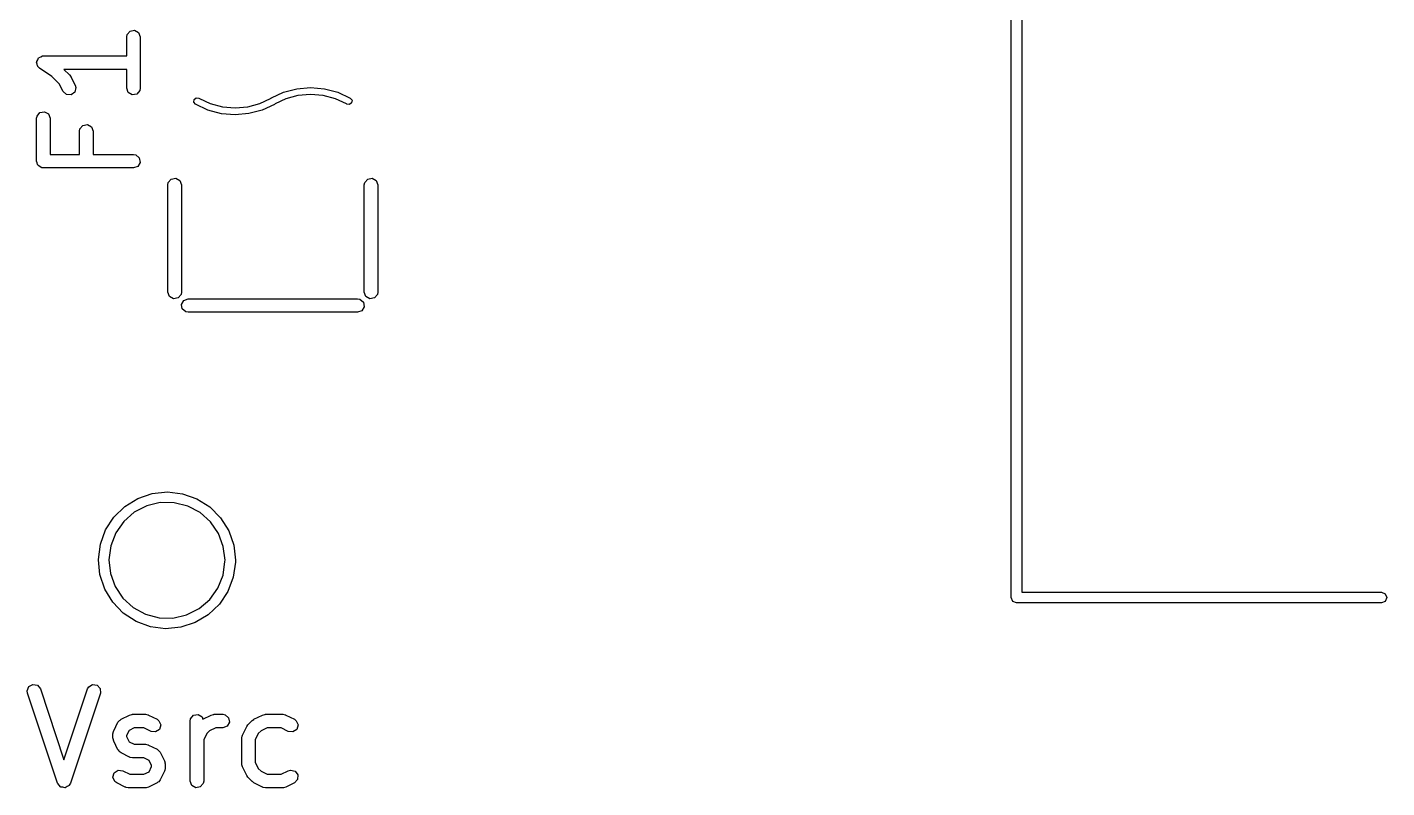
# Model space of a CAD drawing. Extents: x 58.1 to 150, y -119.5 to -80.4.
# Drawn here: x 59.45 to 74.54, y -96.53 to -88.08 of the extents above; entities that cross this region are included whole.
import ezdxf

# ---------------------------------------------------------------- set-up
doc = ezdxf.new("R2010")
doc.units = 0
doc.layers.add('BLACK', color=7, linetype='CONTINUOUS')

msp = doc.modelspace()

# ---------------------------------------------------------------- linework, layer by layer
at = {"layer": 'BLACK', "linetype": 'CONTINUOUS'}
for p, q in [((70.372, -94.414), (70.372, -84.9584)), ((70.492, -84.9833), (70.492, -94.354)), ((60.5579, -88.1601), (60.5909, -88.1208)), ((60.5909, -88.1208), (60.6414, -88.1119)), ((60.6414, -88.1119), (60.6858, -88.1375)), ((60.6858, -88.1375), (60.7034, -88.1857)), ((60.5534, -88.1857), (60.5579, -88.1601)), ((60.5534, -88.3964), (60.5534, -88.1857)), ((60.7034, -88.1857), (60.7034, -88.7571)), ((59.5545, -88.4584), (59.5654, -88.4396)), ((59.5654, -88.4396), (59.5741, -88.4196)), ((59.5741, -88.4196), (59.578, -88.4177)), ((59.578, -88.4177), (59.5802, -88.414)), ((59.5802, -88.414), (59.6006, -88.4065)), ((59.6006, -88.4065), (59.6201, -88.3969)), ((59.6201, -88.3969), (59.6243, -88.3979)), ((59.6243, -88.3979), (59.6284, -88.3964)), ((59.6284, -88.3964), (60.5534, -88.3964)), ((59.5535, -88.4666), (59.5553, -88.4627)), ((59.5596, -88.4875), (59.5535, -88.4666)), ((59.5553, -88.4627), (59.5545, -88.4584)), ((59.5634, -88.5089), (59.5596, -88.4875)), ((59.5667, -88.5117), (59.5634, -88.5089)), ((59.5679, -88.5158), (59.5667, -88.5117)), ((59.5868, -88.5338), (59.5679, -88.5158)), ((59.7235, -88.6249), (59.5868, -88.5338)), ((60.5534, -88.5464), (59.8571, -88.5464)), ((59.8571, -88.5464), (59.9195, -88.6089)), ((60.5534, -88.7571), (60.5534, -88.5464)), ((59.8048, -88.7063), (59.7235, -88.6249)), ((59.847, -88.7907), (59.8048, -88.7063)), ((59.9195, -88.6089), (59.9324, -88.6272)), ((59.9324, -88.6272), (59.9336, -88.6284)), ((59.9336, -88.6284), (59.9812, -88.7236)), ((59.9812, -88.7236), (59.9886, -88.7486)), ((62.4415, -88.7614), (62.5947, -88.7478)), ((62.5947, -88.7478), (62.7479, -88.761)), ((59.8843, -88.826), (59.847, -88.7907)), ((59.9355, -88.829), (59.8843, -88.826)), ((59.9767, -88.7985), (59.9355, -88.829)), ((59.9886, -88.7486), (59.9767, -88.7985)), ((60.5709, -88.8054), (60.5534, -88.7571)), ((60.6154, -88.831), (60.5709, -88.8054)), ((60.6659, -88.8221), (60.6154, -88.831)), ((60.6989, -88.7828), (60.6659, -88.8221)), ((60.7034, -88.7571), (60.6989, -88.7828)), ((61.2974, -88.9104), (61.3013, -88.8801)), ((61.3013, -88.8801), (61.3256, -88.8614)), ((61.3256, -88.8614), (61.3559, -88.8653)), ((61.3559, -88.8653), (61.36, -88.8706)), ((61.36, -88.8706), (61.4817, -88.9271)), ((62.0326, -88.9263), (62.1503, -88.8712)), ((62.1503, -88.8712), (62.1537, -88.8667)), ((62.1537, -88.8667), (62.1576, -88.8649)), ((62.1576, -88.8649), (62.1581, -88.8641)), ((62.1581, -88.8641), (62.1596, -88.8639)), ((62.1596, -88.8639), (62.293, -88.8015)), ((62.3194, -88.8737), (62.2017, -88.9288)), ((62.293, -88.8015), (62.4415, -88.7614)), ((62.455, -88.8372), (62.3194, -88.8737)), ((62.5948, -88.8247), (62.455, -88.8372)), ((62.7346, -88.8368), (62.5948, -88.8247)), ((62.8703, -88.8729), (62.7346, -88.8368)), ((62.7479, -88.761), (62.8965, -88.8005)), ((62.992, -88.9294), (62.8703, -88.8729)), ((62.8965, -88.8005), (63.0359, -88.8653)), ((63.0359, -88.8653), (63.0359, -88.8653)), ((63.0359, -88.8653), (63.0359, -88.8653)), ((63.0359, -88.8653), (63.0546, -88.8896)), ((63.0546, -88.8896), (63.0507, -88.9199)), ((59.5579, -89.0648), (59.5909, -89.0255)), ((59.5909, -89.0255), (59.6414, -89.0166)), ((59.6414, -89.0166), (59.6858, -89.0423)), ((59.6858, -89.0423), (59.7034, -89.0905)), ((61.3161, -88.9347), (61.2974, -88.9104)), ((61.4555, -88.9995), (61.3161, -88.9347)), ((61.3161, -88.9347), (61.3161, -88.9347)), ((61.3161, -88.9347), (61.3161, -88.9347)), ((61.6041, -89.039), (61.4555, -88.9995)), ((61.4817, -88.9271), (61.6174, -88.9632)), ((61.7573, -89.0522), (61.6041, -89.039)), ((61.6174, -88.9632), (61.7572, -88.9753)), ((61.7572, -88.9753), (61.897, -88.9628)), ((61.9105, -89.0386), (61.7573, -89.0522)), ((61.897, -88.9628), (62.0326, -88.9263)), ((62.059, -88.9985), (61.9105, -89.0386)), ((62.1924, -88.9361), (62.059, -88.9985)), ((62.1939, -88.9359), (62.1924, -88.9361)), ((62.1944, -88.9351), (62.1939, -88.9359)), ((62.1983, -88.9333), (62.1944, -88.9351)), ((62.2017, -88.9288), (62.1983, -88.9333)), ((62.9961, -88.9347), (62.992, -88.9294)), ((63.0264, -88.9386), (62.9961, -88.9347)), ((63.0507, -88.9199), (63.0264, -88.9386)), ((59.5534, -89.0905), (59.5579, -89.0648)), ((59.5534, -89.5667), (59.5534, -89.0905)), ((59.7034, -89.0905), (59.7034, -89.4917)), ((60.0341, -89.2077), (60.0671, -89.1684)), ((60.0671, -89.1684), (60.1176, -89.1595)), ((60.1176, -89.1595), (60.162, -89.1851)), ((60.162, -89.1851), (60.1796, -89.2333)), ((60.0296, -89.2333), (60.0341, -89.2077)), ((60.0296, -89.4917), (60.0296, -89.2333)), ((60.1796, -89.2333), (60.1796, -89.4917)), ((59.7034, -89.4917), (60.0296, -89.4917)), ((60.1796, -89.4917), (60.6284, -89.4917)), ((60.6284, -89.4917), (60.654, -89.4962)), ((60.654, -89.4962), (60.6933, -89.5292)), ((59.56, -89.585), (59.5534, -89.5667)), ((59.5634, -89.6042), (59.56, -89.585)), ((59.5686, -89.6085), (59.5634, -89.6042)), ((59.5709, -89.6149), (59.5686, -89.6085)), ((59.5878, -89.6246), (59.5709, -89.6149)), ((59.6027, -89.6371), (59.5878, -89.6246)), ((59.6125, -89.6389), (59.6027, -89.6371)), ((59.6154, -89.6405), (59.6125, -89.6389)), ((59.6186, -89.6399), (59.6154, -89.6405)), ((59.6284, -89.6417), (59.6186, -89.6399)), ((60.6284, -89.6417), (59.6284, -89.6417)), ((60.6766, -89.6241), (60.6284, -89.6417)), ((60.7022, -89.5797), (60.6766, -89.6241)), ((60.6933, -89.5292), (60.7022, -89.5797)), ((61.011, -89.83), (61.0155, -89.8043)), ((61.0155, -89.8043), (61.0485, -89.765)), ((61.0485, -89.765), (61.099, -89.7561)), ((61.099, -89.7561), (61.1435, -89.7818)), ((61.1435, -89.7818), (61.161, -89.83)), ((63.191, -89.83), (63.1955, -89.8043)), ((63.1955, -89.8043), (63.2285, -89.765)), ((63.2285, -89.765), (63.279, -89.7561)), ((63.279, -89.7561), (63.3235, -89.7818)), ((63.3235, -89.7818), (63.341, -89.83)), ((61.011, -91.02), (61.011, -89.83)), ((61.161, -89.83), (61.161, -91.02)), ((63.191, -91.02), (63.191, -89.83)), ((63.341, -89.83), (63.341, -91.02)), ((61.0285, -91.0682), (61.011, -91.02)), ((61.073, -91.0939), (61.0285, -91.0682)), ((61.1235, -91.085), (61.073, -91.0939)), ((61.1565, -91.0457), (61.1235, -91.085)), ((61.161, -91.02), (61.1565, -91.0457)), ((61.1621, -91.157), (61.1878, -91.1125)), ((61.171, -91.2075), (61.1621, -91.157)), ((61.1878, -91.1125), (61.236, -91.095)), ((61.236, -91.095), (63.116, -91.095)), ((63.116, -91.095), (63.1417, -91.0995)), ((63.1417, -91.0995), (63.181, -91.1325)), ((63.181, -91.1325), (63.1899, -91.183)), ((63.2085, -91.0682), (63.191, -91.02)), ((63.253, -91.0939), (63.2085, -91.0682)), ((63.3035, -91.085), (63.253, -91.0939)), ((63.3365, -91.0457), (63.3035, -91.085)), ((63.341, -91.02), (63.3365, -91.0457)), ((61.2103, -91.2405), (61.171, -91.2075)), ((61.236, -91.245), (61.2103, -91.2405)), ((63.116, -91.245), (61.236, -91.245)), ((63.1642, -91.2275), (63.116, -91.245)), ((63.1899, -91.183), (63.1642, -91.2275)), ((60.6764, -93.3123), (60.8368, -93.2577)), ((60.8368, -93.2577), (61.0053, -93.24)), ((61.0053, -93.24), (61.1735, -93.2601)), ((61.1735, -93.2601), (61.3332, -93.3169)), ((60.411, -93.5197), (60.5321, -93.4011)), ((60.5321, -93.4011), (60.6764, -93.3123)), ((60.7753, -93.3957), (60.6376, -93.4668)), ((60.9259, -93.3596), (60.7753, -93.3957)), ((61.0808, -93.3604), (60.9259, -93.3596)), ((61.231, -93.3981), (61.0808, -93.3604)), ((61.3679, -93.4706), (61.231, -93.3981)), ((61.3332, -93.3169), (61.4762, -93.4077)), ((61.4762, -93.4077), (61.5956, -93.5279)), ((60.3193, -93.6621), (60.411, -93.5197)), ((60.5209, -93.5686), (60.4318, -93.6953)), ((60.6376, -93.4668), (60.5209, -93.5686)), ((61.4836, -93.5737), (61.3679, -93.4706)), ((61.5713, -93.7013), (61.4836, -93.5737)), ((61.5956, -93.5279), (61.6854, -93.6716)), ((60.2613, -93.8213), (60.3193, -93.6621)), ((60.4318, -93.6953), (60.3756, -93.8397)), ((61.6261, -93.8462), (61.5713, -93.7013)), ((61.6854, -93.6716), (61.7411, -93.8316)), ((60.2401, -93.9894), (60.2613, -93.8213)), ((60.3756, -93.8397), (60.3553, -93.9932)), ((61.6447, -94), (61.6261, -93.8462)), ((61.7411, -93.8316), (61.76, -94)), ((60.2405, -93.9932), (60.2401, -93.9894)), ((60.2566, -94.158), (60.2405, -93.9932)), ((60.3553, -93.9932), (60.3723, -94.1472)), ((61.6227, -94.1669), (61.6446, -94.0135)), ((61.6446, -94.0135), (61.6447, -94)), ((61.7597, -94.0212), (61.7361, -94.189)), ((61.76, -94), (61.7597, -94.0212)), ((60.3101, -94.3188), (60.2566, -94.158)), ((60.3723, -94.1472), (60.4256, -94.2927)), ((61.565, -94.3106), (61.6227, -94.1669)), ((60.3979, -94.4637), (60.3101, -94.3188)), ((60.4256, -94.2927), (60.512, -94.4213)), ((61.4746, -94.4364), (61.565, -94.3106)), ((61.7361, -94.189), (61.676, -94.3474)), ((60.5156, -94.5856), (60.3979, -94.4637)), ((60.512, -94.4213), (60.6265, -94.5255)), ((61.3568, -94.537), (61.4746, -94.4364)), ((61.676, -94.3474), (61.5822, -94.4885)), ((70.3896, -94.4564), (70.372, -94.414)), ((70.432, -94.474), (70.3896, -94.4564)), ((74.482, -94.474), (70.432, -94.474)), ((70.492, -94.354), (74.482, -94.354)), ((74.482, -94.354), (74.5244, -94.3716)), ((74.5244, -94.4564), (74.482, -94.474)), ((74.5244, -94.3716), (74.542, -94.414)), ((74.542, -94.414), (74.5244, -94.4564)), ((60.6573, -94.6784), (60.5156, -94.5856)), ((60.6265, -94.5255), (60.7627, -94.5994)), ((60.7627, -94.5994), (60.9125, -94.6387)), ((61.0674, -94.6412), (61.2184, -94.6066)), ((61.2184, -94.6066), (61.3568, -94.537)), ((61.4595, -94.6054), (61.314, -94.6921)), ((61.5822, -94.4885), (61.4595, -94.6054)), ((60.8161, -94.7374), (60.6573, -94.6784)), ((60.9841, -94.7598), (60.8161, -94.7374)), ((60.9125, -94.6387), (61.0674, -94.6412)), ((61.1528, -94.7445), (60.9841, -94.7598)), ((61.314, -94.6921), (61.1528, -94.7445)), ((59.4677, -95.4026), (59.5128, -95.3782)), ((59.5128, -95.3782), (59.5631, -95.3885)), ((59.5631, -95.3885), (59.595, -95.4287)), ((60.1317, -95.4058), (60.1754, -95.3789)), ((60.1754, -95.3789), (60.2262, -95.3864)), ((60.2262, -95.3864), (60.2602, -95.4248)), ((59.4488, -95.4503), (59.4677, -95.4026)), ((59.4527, -95.4761), (59.4488, -95.4503)), ((59.786, -96.4761), (59.4527, -95.4761)), ((59.595, -95.4287), (59.8571, -96.2152)), ((59.8571, -96.2152), (60.1193, -95.4287)), ((60.2616, -95.4761), (59.9283, -96.4761)), ((60.1193, -95.4287), (60.1317, -95.4058)), ((60.2602, -95.4248), (60.2616, -95.4761)), ((60.4091, -95.895), (60.4567, -95.7998)), ((60.4567, -95.7998), (60.4722, -95.7789)), ((60.4722, -95.7789), (60.4825, -95.7744)), ((60.4825, -95.7744), (60.4903, -95.7663)), ((60.4903, -95.7663), (60.5855, -95.7186)), ((60.5855, -95.7186), (60.6105, -95.7112)), ((60.6105, -95.7112), (60.6148, -95.7122)), ((60.6148, -95.7122), (60.619, -95.7107)), ((60.619, -95.7107), (60.7619, -95.7107)), ((60.7619, -95.7107), (60.7876, -95.7152)), ((60.7876, -95.7152), (60.791, -95.7181)), ((60.791, -95.7181), (60.7954, -95.7186)), ((60.7954, -95.7186), (60.8907, -95.7663)), ((60.8907, -95.7663), (60.9116, -95.7818)), ((60.9116, -95.7818), (60.932, -95.8288)), ((60.932, -95.8288), (60.9174, -95.878)), ((61.2583, -95.7857), (61.2629, -95.7601)), ((61.2583, -96.4524), (61.2583, -95.7857)), ((61.2629, -95.7601), (61.2958, -95.7208)), ((61.2958, -95.7208), (61.3464, -95.7119)), ((61.3464, -95.7119), (61.3908, -95.7375)), ((61.3908, -95.7375), (61.4003, -95.7636)), ((61.4003, -95.7636), (61.4903, -95.7186)), ((61.4903, -95.7186), (61.5152, -95.7112)), ((61.5152, -95.7112), (61.5196, -95.7122)), ((61.5196, -95.7122), (61.5238, -95.7107)), ((61.5238, -95.7107), (61.619, -95.7107)), ((61.619, -95.7107), (61.6447, -95.7152)), ((61.6447, -95.7152), (61.684, -95.7482)), ((61.6929, -95.7987), (61.6673, -95.8432)), ((61.684, -95.7482), (61.6929, -95.7987)), ((61.8853, -95.8474), (61.8987, -95.8294)), ((61.8987, -95.8294), (61.8993, -95.8279)), ((61.8993, -95.8279), (61.947, -95.7803)), ((61.947, -95.7803), (61.9653, -95.7674)), ((61.9653, -95.7674), (61.9665, -95.7663)), ((61.9665, -95.7663), (62.0617, -95.7186)), ((62.0617, -95.7186), (62.0867, -95.7112)), ((62.0867, -95.7112), (62.091, -95.7122)), ((62.091, -95.7122), (62.0952, -95.7107)), ((62.0952, -95.7107), (62.2857, -95.7107)), ((62.2857, -95.7107), (62.3114, -95.7152)), ((62.3114, -95.7152), (62.3148, -95.7181)), ((62.3148, -95.7181), (62.3193, -95.7186)), ((62.3193, -95.7186), (62.4145, -95.7663)), ((62.4145, -95.7663), (62.4354, -95.7818)), ((62.4354, -95.7818), (62.4558, -95.8288)), ((62.4558, -95.8288), (62.4412, -95.878)), ((60.4012, -95.9286), (60.4057, -95.9029)), ((60.4012, -95.9762), (60.4012, -95.9286)), ((60.4027, -95.9804), (60.4012, -95.9762)), ((60.4017, -95.9848), (60.4027, -95.9804)), ((60.4091, -96.0097), (60.4017, -95.9848)), ((60.4057, -95.9029), (60.4086, -95.8995)), ((60.4086, -95.8995), (60.4091, -95.895)), ((60.5797, -95.8892), (60.5512, -95.9463)), ((60.5512, -95.9463), (60.5512, -95.9585)), ((60.5512, -95.9585), (60.5797, -96.0155)), ((60.6368, -95.8607), (60.5797, -95.8892)), ((60.7442, -95.8607), (60.6368, -95.8607)), ((60.8236, -95.9004), (60.7442, -95.8607)), ((60.8746, -95.9063), (60.8236, -95.9004)), ((60.9174, -95.878), (60.8746, -95.9063)), ((61.4426, -95.9254), (61.4083, -95.9939)), ((61.473, -95.895), (61.4426, -95.9254)), ((61.5415, -95.8607), (61.473, -95.895)), ((61.619, -95.8607), (61.5415, -95.8607)), ((61.6673, -95.8432), (61.619, -95.8607)), ((61.8298, -95.9762), (61.8343, -95.9505)), ((61.8298, -96.2619), (61.8298, -95.9762)), ((61.8343, -95.9505), (61.8372, -95.9471)), ((61.8372, -95.9471), (61.8377, -95.9426)), ((61.8377, -95.9426), (61.8853, -95.8474)), ((62.014, -95.9254), (61.9798, -95.9939)), ((62.0444, -95.895), (62.014, -95.9254)), ((62.1129, -95.8607), (62.0444, -95.895)), ((62.268, -95.8607), (62.1129, -95.8607)), ((62.3474, -95.9004), (62.268, -95.8607)), ((62.3984, -95.9063), (62.3474, -95.9004)), ((62.4412, -95.878), (62.3984, -95.9063)), ((60.4567, -96.105), (60.4091, -96.0097)), ((60.4649, -96.1127), (60.4567, -96.105)), ((60.4693, -96.123), (60.4649, -96.1127)), ((60.4903, -96.1385), (60.4693, -96.123)), ((60.5855, -96.1861), (60.4903, -96.1385)), ((60.5797, -96.0155), (60.6368, -96.044)), ((60.6368, -96.044), (60.7619, -96.044)), ((60.7619, -96.044), (60.7876, -96.0486)), ((60.7876, -96.0486), (60.791, -96.0515)), ((60.791, -96.0515), (60.7954, -96.052)), ((60.7954, -96.052), (60.8907, -96.0996)), ((60.8907, -96.0996), (60.9116, -96.1151)), ((60.9116, -96.1151), (60.9161, -96.1254)), ((60.9161, -96.1254), (60.9242, -96.1331)), ((60.9242, -96.1331), (60.9718, -96.2284)), ((61.4083, -95.9939), (61.4083, -96.4524)), ((61.9798, -95.9939), (61.9798, -96.2442)), ((60.59, -96.1866), (60.5855, -96.1861)), ((60.5934, -96.1895), (60.59, -96.1866)), ((60.619, -96.194), (60.5934, -96.1895)), ((60.7442, -96.194), (60.619, -96.194)), ((60.8012, -96.2226), (60.7442, -96.194)), ((60.8298, -96.2796), (60.8012, -96.2226)), ((60.8012, -96.3489), (60.8298, -96.2918)), ((60.8298, -96.2918), (60.8298, -96.2796)), ((60.9718, -96.2284), (60.9793, -96.2533)), ((60.9793, -96.2533), (60.9782, -96.2577)), ((60.9782, -96.2577), (60.9798, -96.2619)), ((60.9798, -96.2619), (60.9798, -96.3095)), ((61.8313, -96.2661), (61.8298, -96.2619)), ((61.8303, -96.2705), (61.8313, -96.2661)), ((61.8377, -96.2954), (61.8303, -96.2705)), ((61.9798, -96.2442), (62.014, -96.3127)), ((60.4013, -96.4093), (60.416, -96.3601)), ((60.4217, -96.4563), (60.4013, -96.4093)), ((60.416, -96.3601), (60.4588, -96.3318)), ((60.4588, -96.3318), (60.5097, -96.3377)), ((60.5097, -96.3377), (60.5891, -96.3774)), ((60.5891, -96.3774), (60.7442, -96.3774)), ((60.7442, -96.3774), (60.8012, -96.3489)), ((60.9242, -96.4383), (60.9087, -96.4592)), ((60.9718, -96.3431), (60.9242, -96.4383)), ((60.9724, -96.3386), (60.9718, -96.3431)), ((60.9752, -96.3352), (60.9724, -96.3386)), ((60.9798, -96.3095), (60.9752, -96.3352)), ((61.8853, -96.3907), (61.8377, -96.2954)), ((61.8865, -96.3918), (61.8853, -96.3907)), ((61.8993, -96.4102), (61.8865, -96.3918)), ((61.947, -96.4578), (61.8993, -96.4102)), ((62.014, -96.3127), (62.0444, -96.3431)), ((62.0444, -96.3431), (62.1129, -96.3774)), ((62.1129, -96.3774), (62.268, -96.3774)), ((62.268, -96.3774), (62.3474, -96.3377)), ((62.3474, -96.3377), (62.3724, -96.3303)), ((62.3724, -96.3303), (62.4223, -96.3422)), ((62.4498, -96.4346), (62.4145, -96.4718)), ((62.4223, -96.3422), (62.4528, -96.3834)), ((62.4528, -96.3834), (62.4498, -96.4346)), ((59.7873, -96.4778), (59.786, -96.4761)), ((59.7874, -96.4799), (59.7873, -96.4778)), ((59.8031, -96.4977), (59.7874, -96.4799)), ((59.8179, -96.5163), (59.8031, -96.4977)), ((59.82, -96.5167), (59.8179, -96.5163)), ((59.8214, -96.5183), (59.82, -96.5167)), ((59.8449, -96.5218), (59.8214, -96.5183)), ((59.8681, -96.5266), (59.8449, -96.5218)), ((59.87, -96.5255), (59.8681, -96.5266)), ((59.8722, -96.5259), (59.87, -96.5255)), ((59.8924, -96.5134), (59.8722, -96.5259)), ((59.9133, -96.5021), (59.8924, -96.5134)), ((59.9141, -96.5001), (59.9133, -96.5021)), ((59.9159, -96.499), (59.9141, -96.5001)), ((59.9283, -96.4761), (59.9159, -96.499)), ((60.4426, -96.4718), (60.4217, -96.4563)), ((60.5379, -96.5195), (60.4426, -96.4718)), ((60.5423, -96.52), (60.5379, -96.5195)), ((60.5458, -96.5229), (60.5423, -96.52)), ((60.5714, -96.5274), (60.5458, -96.5229)), ((60.7619, -96.5274), (60.5714, -96.5274)), ((60.7661, -96.5258), (60.7619, -96.5274)), ((60.7705, -96.5269), (60.7661, -96.5258)), ((60.7954, -96.5195), (60.7705, -96.5269)), ((60.8907, -96.4718), (60.7954, -96.5195)), ((60.8984, -96.4637), (60.8907, -96.4718)), ((60.9087, -96.4592), (60.8984, -96.4637)), ((61.2759, -96.5006), (61.2583, -96.4524)), ((61.3203, -96.5262), (61.2759, -96.5006)), ((61.3708, -96.5173), (61.3203, -96.5262)), ((61.4038, -96.478), (61.3708, -96.5173)), ((61.4083, -96.4524), (61.4038, -96.478)), ((61.9484, -96.4585), (61.947, -96.4578)), ((61.9665, -96.4718), (61.9484, -96.4585)), ((62.0617, -96.5195), (61.9665, -96.4718)), ((62.0662, -96.52), (62.0617, -96.5195)), ((62.0696, -96.5229), (62.0662, -96.52)), ((62.0952, -96.5274), (62.0696, -96.5229)), ((62.2857, -96.5274), (62.0952, -96.5274)), ((62.2899, -96.5258), (62.2857, -96.5274)), ((62.2943, -96.5269), (62.2899, -96.5258)), ((62.3193, -96.5195), (62.2943, -96.5269)), ((62.4145, -96.4718), (62.3193, -96.5195))]:
    msp.add_line(p, q, dxfattribs=at)

doc.saveas('drawing.dxf')
